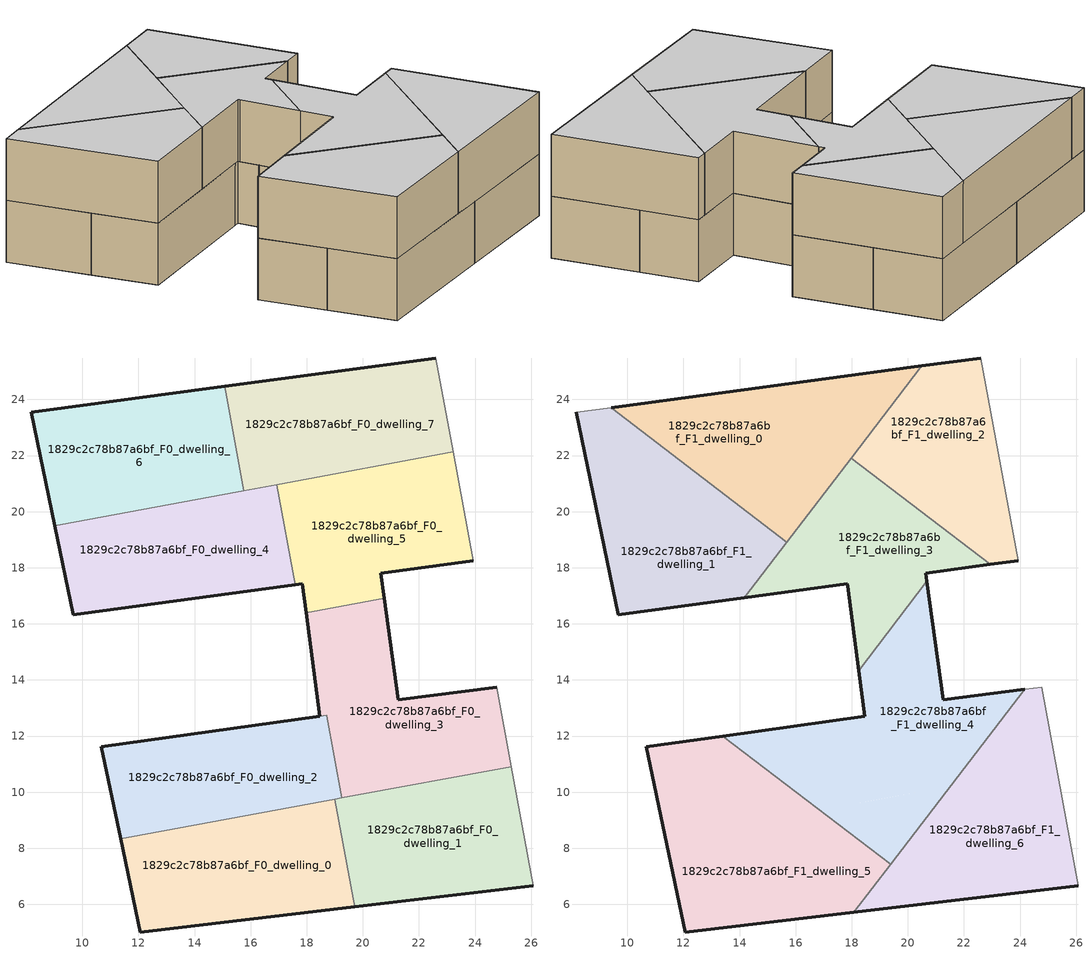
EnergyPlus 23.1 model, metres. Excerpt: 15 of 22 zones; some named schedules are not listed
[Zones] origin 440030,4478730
1829c2c78b87a6bf_F0_dwelling_0
 floor ground (EU_floor_Construction): 19.72,5.91 19.01,9.75 11.37,8.34 12.07,5.01 z0
 wall outside (EU_wall_Construction): 19.72,5.91 12.07,5.01 11.37,8.34 z0:3
 wall to 1829c2c78b87a6bf_F0_dwelling_1 (EU_wall_Construction): 19.01,9.75 19.72,5.91 z0:3
 wall to 1829c2c78b87a6bf_F0_dwelling_2 (EU_wall_Construction): 11.37,8.34 19.01,9.75 z0:3
1829c2c78b87a6bf_F0_dwelling_1
 floor ground (EU_floor_Construction): 26.07,6.66 25.29,10.91 19.01,9.75 19.72,5.91 z0
 wall outside (EU_wall_Construction): 26.07,6.66 19.72,5.91 z0:3
 wall adiabatic (EU_wall_Construction): 25.29,10.91 26.07,6.66 z0:3
 wall to 1829c2c78b87a6bf_F0_dwelling_3 (EU_wall_Construction): 19.25,9.8 25.29,10.91 z0:3
 wall to 1829c2c78b87a6bf_F0_dwelling_2 (EU_wall_Construction): 19.01,9.75 19.25,9.8 z0:3
1829c2c78b87a6bf_F0_dwelling_2
 floor ground (EU_floor_Construction): 19.25,9.8 18.71,12.74 10.68,11.62 11.37,8.34 z0
 wall outside (EU_wall_Construction): 11.37,8.34 10.68,11.62 18.46,12.7 z0:3
 wall to 1829c2c78b87a6bf_F0_dwelling_3 (EU_wall_Construction): 18.46,12.7 18.71,12.74 / 18.71,12.73 19.25,9.8 z0:3; 18.71,12.73,3 18.71,12.74,0 18.71,12.73,0
1829c2c78b87a6bf_F0_dwelling_3
 floor ground (EU_floor_Construction): 25.29,10.91 24.77,13.75 21.26,13.3 20.76,16.91 17.97,16.39 18.46,12.7 18.71,12.74 19.25,9.8 z0
 wall outside (EU_wall_Construction): 18.46,12.7 17.97,16.39 / 20.76,16.91 21.26,13.3 24.77,13.75 z0:3
 wall to 1829c2c78b87a6bf_F0_dwelling_5 (EU_wall_Construction): 17.97,16.39 20.76,16.91 z0:3
 wall adiabatic (EU_wall_Construction): 24.77,13.75 25.29,10.91 z0:3
 ceiling adiabatic (EU_roof_Construction): 24.77,13.75 25.29,10.91 19.25,9.8 21.52,10.22 24.16,13.67 21.26,13.3 z3
1829c2c78b87a6bf_F0_dwelling_4
 floor ground (EU_floor_Construction): 17.59,17.4 16.93,20.97 9.02,19.5 9.68,16.32 z0
 wall outside (EU_wall_Construction): 17.59,17.4 9.68,16.32 9.02,19.5 z0:3
 wall to 1829c2c78b87a6bf_F0_dwelling_5 (EU_wall_Construction): 16.93,20.97 17.59,17.4 z0:3
 wall to 1829c2c78b87a6bf_F0_dwelling_6 (EU_wall_Construction): 9.02,19.5 15.76,20.75 z0:3
 wall to 1829c2c78b87a6bf_F0_dwelling_7 (EU_wall_Construction): 15.76,20.75 16.93,20.97 z0:3
1829c2c78b87a6bf_F0_dwelling_5
 floor ground (EU_floor_Construction): 23.93,18.25 23.22,22.13 16.93,20.97 17.59,17.4 17.84,17.43 17.97,16.39 20.76,16.91 20.64,17.81 z0
 wall outside (EU_wall_Construction): 23.93,18.25 20.64,17.81 20.76,16.91 / 17.97,16.39 17.84,17.43 17.59,17.4 z0:3
 wall adiabatic (EU_wall_Construction): 23.22,22.13 23.93,18.25 z0:3
 wall to 1829c2c78b87a6bf_F0_dwelling_7 (EU_wall_Construction): 16.93,20.97 23.22,22.13 z0:3
1829c2c78b87a6bf_F0_dwelling_6
 floor ground (EU_floor_Construction): 15.76,20.75 15.07,24.47 8.19,23.54 9.02,19.5 z0
 wall outside (EU_wall_Construction): 9.02,19.5 8.19,23.54 15.07,24.47 z0:3
 wall to 1829c2c78b87a6bf_F0_dwelling_7 (EU_wall_Construction): 15.07,24.47 15.76,20.75 z0:3
1829c2c78b87a6bf_F0_dwelling_7
 floor ground (EU_floor_Construction): 23.22,22.13 22.6,25.48 15.07,24.47 15.76,20.75 z0
 wall outside (EU_wall_Construction): 15.07,24.47 22.6,25.48 z0:3
 wall adiabatic (EU_wall_Construction): 22.6,25.48 23.22,22.13 z0:3
1829c2c78b87a6bf_F1_dwelling_0
 floor to 1829c2c78b87a6bf_F0_dwelling_6 (EU_floor_Construction): 15.76,20.75 15.07,24.47 9.43,23.71 13.78,20.38 z3
 floor to 1829c2c78b87a6bf_F0_dwelling_7 (EU_floor_Construction): 17.31,21.04 20.49,25.19 15.07,24.47 15.76,20.75 z3
 floor to 1829c2c78b87a6bf_F0_dwelling_5 (EU_floor_Construction): 17,20.62 17.31,21.04 16.93,20.97 z3
 floor to 1829c2c78b87a6bf_F0_dwelling_4 (EU_floor_Construction): 15.69,18.92 17,20.62 16.93,20.97 13.78,20.38 z3
 wall outside (EU_wall_Construction): 9.43,23.71 20.49,25.2 z3:6
 wall to 1829c2c78b87a6bf_F1_dwelling_1 (EU_wall_Construction): 15.69,18.92 9.43,23.71 z3:6
 wall to 1829c2c78b87a6bf_F1_dwelling_2 (EU_wall_Construction): 20.49,25.2 17.98,21.91 z3:6
 wall to 1829c2c78b87a6bf_F1_dwelling_3 (EU_wall_Construction): 17.98,21.91 15.69,18.92 z3:6
 ceiling to 1829c2c78b87a6bf_F2_dwelling_0 (EU_floor_Construction): 20.49,25.2 15.69,18.92 9.43,23.71 z6
1829c2c78b87a6bf_F1_dwelling_1
 floor to 1829c2c78b87a6bf_F0_dwelling_4 (EU_floor_Construction): 14.17,16.93 15.69,18.92 13.78,20.38 9.02,19.5 9.68,16.32 z3
 floor to 1829c2c78b87a6bf_F0_dwelling_6 (EU_floor_Construction): 13.78,20.38 9.43,23.71 8.19,23.54 9.02,19.5 z3
 wall outside (EU_wall_Construction): 14.17,16.93 9.68,16.32 8.19,23.54 z3:6
 wall adiabatic (EU_wall_Construction): 8.19,23.54 9.43,23.71 z3:6
 wall to 1829c2c78b87a6bf_F1_dwelling_3 (EU_wall_Construction): 15.69,18.92 14.17,16.93 z3:6
 ceiling to 1829c2c78b87a6bf_F2_dwelling_1 (EU_floor_Construction): 15.69,18.92 14.17,16.93 9.68,16.32 8.19,23.54 9.43,23.71 z6
1829c2c78b87a6bf_F1_dwelling_2
 floor to 1829c2c78b87a6bf_F0_dwelling_7 (EU_floor_Construction): 23.22,22.13 22.6,25.48 20.49,25.19 17.98,21.91 18.77,21.31 z3
 floor to 1829c2c78b87a6bf_F0_dwelling_5 (EU_floor_Construction): 23.93,18.25 23.22,22.13 18.77,21.31 22.94,18.12 z3
 wall outside (EU_wall_Construction): 23.93,18.25 22.94,18.12 / 20.49,25.2 22.6,25.48 z3:6
 wall adiabatic (EU_wall_Construction): 22.6,25.48 23.93,18.25 z3:6
 wall to 1829c2c78b87a6bf_F1_dwelling_3 (EU_wall_Construction): 22.94,18.12 17.98,21.91 z3:6
 ceiling to 1829c2c78b87a6bf_F2_dwelling_2 (EU_floor_Construction): 22.6,25.48 23.93,18.25 22.94,18.12 17.98,21.91 20.49,25.2 z6
1829c2c78b87a6bf_F1_dwelling_3
 floor to 1829c2c78b87a6bf_F0_dwelling_5 (EU_floor_Construction): 22.94,18.12 18.77,21.31 17.31,21.04 17,20.62 17.59,17.4 17.84,17.43 17.85,17.34 17.98,16.39 20.13,16.79 20.68,17.51 20.64,17.81 z3
 floor to 1829c2c78b87a6bf_F0_dwelling_7 (EU_floor_Construction): 18.77,21.31 17.98,21.91 17.31,21.04 z3
 floor to 1829c2c78b87a6bf_F0_dwelling_4 (EU_floor_Construction): 17.59,17.4 17,20.62 14.17,16.93 z3
 floor to 1829c2c78b87a6bf_F0_dwelling_3 (EU_floor_Construction): 18.25,14.33 20.13,16.79 17.98,16.39 z3
 wall outside (EU_wall_Construction): 22.94,18.12 20.64,17.81 20.68,17.51 / 18.25,14.33 17.85,17.34 17.84,17.43 14.17,16.93 z3:6
 wall to 1829c2c78b87a6bf_F1_dwelling_4 (EU_wall_Construction): 20.68,17.51 18.25,14.33 z3:6
 ceiling to 1829c2c78b87a6bf_F2_dwelling_3 (EU_floor_Construction): 22.94,18.12 20.64,17.81 20.68,17.51 18.25,14.33 17.85,17.34 17.84,17.43 14.17,16.93 17.98,21.91 z6
1829c2c78b87a6bf_F1_dwelling_4
 floor to 1829c2c78b87a6bf_F0_dwelling_2 (EU_floor_Construction): 19.25,9.8 18.71,12.74 13.41,12 16.86,9.35 z3
 floor to 1829c2c78b87a6bf_F0_dwelling_1 (EU_floor_Construction): 19.43,7.48 21.52,10.22 19.01,9.75 z3
 floor to 1829c2c78b87a6bf_F0_dwelling_5 (EU_floor_Construction): 20.76,16.91 20.68,17.51 20.13,16.79 z3
 floor to 1829c2c78b87a6bf_F0_dwelling_3 (EU_floor_Construction): 21.52,10.22 24.16,13.67 21.26,13.3 20.76,16.91 20.13,16.79 18.25,14.33 18.46,12.7 18.71,12.74 19.25,9.8 z3
 floor to 1829c2c78b87a6bf_F0_dwelling_0 (EU_floor_Construction): 19.38,7.42 19.43,7.48 19.01,9.75 16.86,9.35 z3
 wall outside (EU_wall_Construction): 20.68,17.51 21.26,13.3 24.16,13.67 / 13.41,12 18.46,12.7 18.25,14.33 z3:6
 wall to 1829c2c78b87a6bf_F1_dwelling_5 (EU_wall_Construction): 19.38,7.42 13.41,12 z3:6
 wall to 1829c2c78b87a6bf_F1_dwelling_6 (EU_wall_Construction): 24.16,13.67 19.38,7.42 z3:6
 ceiling to 1829c2c78b87a6bf_F2_dwelling_4 (EU_floor_Construction): 20.68,17.51 21.26,13.3 24.16,13.67 19.38,7.42 13.41,12 18.46,12.7 18.25,14.33 z6
1829c2c78b87a6bf_F1_dwelling_5
 floor to 1829c2c78b87a6bf_F0_dwelling_0 (EU_floor_Construction): 18.08,5.72 19.38,7.42 16.86,9.35 11.37,8.34 12.07,5.01 z3
 floor to 1829c2c78b87a6bf_F0_dwelling_2 (EU_floor_Construction): 16.86,9.35 13.41,12 10.68,11.62 11.37,8.34 z3
 wall outside (EU_wall_Construction): 18.08,5.72 12.07,5.01 10.68,11.62 13.41,12 z3:6
 wall to 1829c2c78b87a6bf_F1_dwelling_6 (EU_wall_Construction): 19.38,7.42 18.08,5.72 z3:6
 ceiling to 1829c2c78b87a6bf_F2_dwelling_5 (EU_floor_Construction): 19.38,7.42 18.08,5.72 12.07,5.01 10.68,11.62 13.41,12 z6
1829c2c78b87a6bf_F1_dwelling_6
 floor to 1829c2c78b87a6bf_F0_dwelling_1 (EU_floor_Construction): 26.07,6.66 25.29,10.91 21.52,10.22 19.43,7.48 19.72,5.91 z3
 floor adiabatic (EU_floor_Construction): 25.29,10.91 24.77,13.75 24.16,13.67 21.52,10.22 z3
 floor to 1829c2c78b87a6bf_F0_dwelling_0 (EU_floor_Construction): 19.72,5.91 19.43,7.48 19.38,7.42 18.08,5.72 z3
 wall outside (EU_wall_Construction): 26.07,6.66 18.08,5.72 z3:6
 wall adiabatic (EU_wall_Construction): 24.16,13.67 24.77,13.75 26.07,6.66 z3:6
 ceiling to 1829c2c78b87a6bf_F2_dwelling_6 (EU_floor_Construction): 24.77,13.75 26.07,6.66 18.08,5.72 24.16,13.67 z6
[Building]
EU S2 Campaign: North Axis=0; Terrain=City; Solar Distribution=FullExterior
[Site:Location]
Madrid: Latitude=40.5; Longitude=-3.5; Time Zone=1; Elevation=609
[SizingPeriod:WeatherFileDays]
AnnualSizingPeriod: Begin Month=1; Begin Day of Month=1; End Month=12; End Day of Month=31; Day of Week for Start Day=Monday; Use Weather File Daylight Saving Period=No; Use Weather File Rain and Snow Indicators=No
[MATERIAL]
EU_InternalMass_Material: Roughness=MediumRough; Thickness=0.1; Conductivity=1; Density=1800; Specific Heat=900; Thermal Absorptance=0.9; Solar Absorptance=0.7; Visible Absorptance=0.7
[MATERIAL:NOMASS] Roughness=MediumRough; Thermal Absorptance=0.9; Solar Absorptance=0.7; Visible Absorptance=0.7
Name | Thermal Resistance
EU_wall_NoMass | 0.419739
EU_roof_NoMass | 0.352165
EU_floor_NoMass | 0.608284
[CONSTRUCTION]
EU_wall_Construction: EU_wall_NoMass
EU_roof_Construction: EU_roof_NoMass
EU_floor_Construction: EU_floor_NoMass
EU_InternalMass_Construction: EU_InternalMass_Material
[ZONE] Type=1; Multiplier=1; Ceiling Height=autocalculate; Floor Area=autocalculate; Part of Total Floor Area=Yes
Name | Volume
1829c2c78b87a6bf_F0_dwelling_0 | 84.5764
1829c2c78b87a6bf_F1_dwelling_0 | 93.4171
1829c2c78b87a6bf_F0_dwelling_1 | 78.8558
1829c2c78b87a6bf_F1_dwelling_1 | 93.3882
1829c2c78b87a6bf_F0_dwelling_2 | 76.6322
1829c2c78b87a6bf_F1_dwelling_2 | 73.1646
1829c2c78b87a6bf_F0_dwelling_3 | 86.822
1829c2c78b87a6bf_F1_dwelling_3 | 73.1466
1829c2c78b87a6bf_F0_dwelling_4 | 82.5623
1829c2c78b87a6bf_F1_dwelling_4; 1829c2c78b87a6bf_F1_dwelling_5 | 113.639
1829c2c78b87a6bf_F0_dwelling_5 | 80.8857
1829c2c78b87a6bf_F0_dwelling_6 | 81.7266
1829c2c78b87a6bf_F1_dwelling_6 | 93.3849
1829c2c78b87a6bf_F0_dwelling_7 | 81.7405
[INTERNALMASS] Construction=EU_InternalMass_Construction
Name | Zone or ZoneList | Surface Area
1829c2c78b87a6bf_F0_dwelling_0_EU_InternalMass | 1829c2c78b87a6bf_F0_dwelling_0 | 28.1922
1829c2c78b87a6bf_F0_dwelling_1_EU_InternalMass | 1829c2c78b87a6bf_F0_dwelling_1 | 26.2852
1829c2c78b87a6bf_F0_dwelling_2_EU_InternalMass | 1829c2c78b87a6bf_F0_dwelling_2 | 25.5436
1829c2c78b87a6bf_F0_dwelling_3_EU_InternalMass | 1829c2c78b87a6bf_F0_dwelling_3 | 28.9406
1829c2c78b87a6bf_F0_dwelling_4_EU_InternalMass | 1829c2c78b87a6bf_F0_dwelling_4 | 27.5207
1829c2c78b87a6bf_F0_dwelling_5_EU_InternalMass | 1829c2c78b87a6bf_F0_dwelling_5 | 26.962
1829c2c78b87a6bf_F0_dwelling_6_EU_InternalMass | 1829c2c78b87a6bf_F0_dwelling_6 | 27.2424
1829c2c78b87a6bf_F0_dwelling_7_EU_InternalMass | 1829c2c78b87a6bf_F0_dwelling_7 | 27.2467
1829c2c78b87a6bf_F1_dwelling_0_EU_InternalMass | 1829c2c78b87a6bf_F1_dwelling_0 | 31.1395
1829c2c78b87a6bf_F1_dwelling_1_EU_InternalMass | 1829c2c78b87a6bf_F1_dwelling_1 | 31.1299
1829c2c78b87a6bf_F1_dwelling_2_EU_InternalMass | 1829c2c78b87a6bf_F1_dwelling_2 | 24.3881
1829c2c78b87a6bf_F1_dwelling_3_EU_InternalMass | 1829c2c78b87a6bf_F1_dwelling_3 | 24.3822
1829c2c78b87a6bf_F1_dwelling_4_EU_InternalMass | 1829c2c78b87a6bf_F1_dwelling_4 | 37.8799
1829c2c78b87a6bf_F1_dwelling_5_EU_InternalMass | 1829c2c78b87a6bf_F1_dwelling_5 | 37.8813
1829c2c78b87a6bf_F1_dwelling_6_EU_InternalMass | 1829c2c78b87a6bf_F1_dwelling_6 | 31.1283
[OTHEREQUIPMENT] Fuel Type=Electricity; Design Level Calculation Method=Watts/Area; Power per Zone Floor Area=1; Fraction Latent=0; Fraction Radiant=0; Fraction Lost=0; Carbon Dioxide Generation Rate=0; EndUse Subcategory=EU_Step8_InternalGains
Name | Zone or ZoneList or Space or SpaceList | Schedule
EU_Step8_InternalGain_1829c2c78b87a6bf_F0_dwelling_0_f000 | 1829c2c78b87a6bf_F0_dwelling_0 | EU_Step8_GainSchedule_1829c2c78b87a6bf_F0_dwelling_0_f000
EU_Step8_InternalGain_1829c2c78b87a6bf_F0_dwelling_1_f000 | 1829c2c78b87a6bf_F0_dwelling_1 | EU_Step8_GainSchedule_1829c2c78b87a6bf_F0_dwelling_1_f000
EU_Step8_InternalGain_1829c2c78b87a6bf_F0_dwelling_2_f000 | 1829c2c78b87a6bf_F0_dwelling_2 | EU_Step8_GainSchedule_1829c2c78b87a6bf_F0_dwelling_2_f000
EU_Step8_InternalGain_1829c2c78b87a6bf_F0_dwelling_3_f000 | 1829c2c78b87a6bf_F0_dwelling_3 | EU_Step8_GainSchedule_1829c2c78b87a6bf_F0_dwelling_3_f000
EU_Step8_InternalGain_1829c2c78b87a6bf_F0_dwelling_4_f000 | 1829c2c78b87a6bf_F0_dwelling_4 | EU_Step8_GainSchedule_1829c2c78b87a6bf_F0_dwelling_4_f000
EU_Step8_InternalGain_1829c2c78b87a6bf_F0_dwelling_5_f000 | 1829c2c78b87a6bf_F0_dwelling_5 | EU_Step8_GainSchedule_1829c2c78b87a6bf_F0_dwelling_5_f000
EU_Step8_InternalGain_1829c2c78b87a6bf_F0_dwelling_6_f000 | 1829c2c78b87a6bf_F0_dwelling_6 | EU_Step8_GainSchedule_1829c2c78b87a6bf_F0_dwelling_6_f000
EU_Step8_InternalGain_1829c2c78b87a6bf_F0_dwelling_7_f000 | 1829c2c78b87a6bf_F0_dwelling_7 | EU_Step8_GainSchedule_1829c2c78b87a6bf_F0_dwelling_7_f000
EU_Step8_InternalGain_1829c2c78b87a6bf_F1_dwelling_0_f000 | 1829c2c78b87a6bf_F1_dwelling_0 | EU_Step8_GainSchedule_1829c2c78b87a6bf_F1_dwelling_0_f000
EU_Step8_InternalGain_1829c2c78b87a6bf_F1_dwelling_1_f000 | 1829c2c78b87a6bf_F1_dwelling_1 | EU_Step8_GainSchedule_1829c2c78b87a6bf_F1_dwelling_1_f000
EU_Step8_InternalGain_1829c2c78b87a6bf_F1_dwelling_2_f000 | 1829c2c78b87a6bf_F1_dwelling_2 | EU_Step8_GainSchedule_1829c2c78b87a6bf_F1_dwelling_2_f000
EU_Step8_InternalGain_1829c2c78b87a6bf_F1_dwelling_3_f000 | 1829c2c78b87a6bf_F1_dwelling_3 | EU_Step8_GainSchedule_1829c2c78b87a6bf_F1_dwelling_3_f000
EU_Step8_InternalGain_1829c2c78b87a6bf_F1_dwelling_4_f000 | 1829c2c78b87a6bf_F1_dwelling_4 | EU_Step8_GainSchedule_1829c2c78b87a6bf_F1_dwelling_4_f000
EU_Step8_InternalGain_1829c2c78b87a6bf_F1_dwelling_5_f000 | 1829c2c78b87a6bf_F1_dwelling_5 | EU_Step8_GainSchedule_1829c2c78b87a6bf_F1_dwelling_5_f000
EU_Step8_InternalGain_1829c2c78b87a6bf_F1_dwelling_6_f000 | 1829c2c78b87a6bf_F1_dwelling_6 | EU_Step8_GainSchedule_1829c2c78b87a6bf_F1_dwelling_6_f000
[ZONEVENTILATION:DESIGNFLOWRATE] Schedule=EU_AlwaysOn; Design Flow Rate Calculation Method=AirChanges/Hour; Air Changes per Hour=0.703302; Ventilation Type=Natural; Fan Pressure Rise=0; Fan Total Efficiency=1; Constant Term Coefficient=1; Temperature Term Coefficient=0; Velocity Term Coefficient=0; Velocity Squared Term Coefficient=0; Minimum Indoor Temperature=-100; Maximum Indoor Temperature=100; Delta Temperature=-100; Minimum Outdoor Temperature=-100; Maximum Outdoor Temperature=100; Maximum Wind Speed=40
Name | Zone or ZoneList or Space or SpaceList
EU_ConstantAir_1829c2c78b87a6bf_F0_dwelling_0 | 1829c2c78b87a6bf_F0_dwelling_0
EU_ConstantAir_1829c2c78b87a6bf_F0_dwelling_1 | 1829c2c78b87a6bf_F0_dwelling_1
EU_ConstantAir_1829c2c78b87a6bf_F0_dwelling_2 | 1829c2c78b87a6bf_F0_dwelling_2
EU_ConstantAir_1829c2c78b87a6bf_F0_dwelling_3 | 1829c2c78b87a6bf_F0_dwelling_3
EU_ConstantAir_1829c2c78b87a6bf_F0_dwelling_4 | 1829c2c78b87a6bf_F0_dwelling_4
EU_ConstantAir_1829c2c78b87a6bf_F0_dwelling_5 | 1829c2c78b87a6bf_F0_dwelling_5
EU_ConstantAir_1829c2c78b87a6bf_F0_dwelling_6 | 1829c2c78b87a6bf_F0_dwelling_6
EU_ConstantAir_1829c2c78b87a6bf_F0_dwelling_7 | 1829c2c78b87a6bf_F0_dwelling_7
EU_ConstantAir_1829c2c78b87a6bf_F1_dwelling_0 | 1829c2c78b87a6bf_F1_dwelling_0
EU_ConstantAir_1829c2c78b87a6bf_F1_dwelling_1 | 1829c2c78b87a6bf_F1_dwelling_1
EU_ConstantAir_1829c2c78b87a6bf_F1_dwelling_2 | 1829c2c78b87a6bf_F1_dwelling_2
EU_ConstantAir_1829c2c78b87a6bf_F1_dwelling_3 | 1829c2c78b87a6bf_F1_dwelling_3
EU_ConstantAir_1829c2c78b87a6bf_F1_dwelling_4 | 1829c2c78b87a6bf_F1_dwelling_4
EU_ConstantAir_1829c2c78b87a6bf_F1_dwelling_5 | 1829c2c78b87a6bf_F1_dwelling_5
EU_ConstantAir_1829c2c78b87a6bf_F1_dwelling_6 | 1829c2c78b87a6bf_F1_dwelling_6
[HVACTEMPLATE:THERMOSTAT] Constant Heating Setpoint=20; Constant Cooling Setpoint=50
EU_HeatOnly_1829c2c78b87a6bf_F0_dwelling_0; EU_HeatOnly_1829c2c78b87a6bf_F0_dwelling_1; EU_HeatOnly_1829c2c78b87a6bf_F0_dwelling_2; EU_HeatOnly_1829c2c78b87a6bf_F0_dwelling_3; EU_HeatOnly_1829c2c78b87a6bf_F0_dwelling_4; EU_HeatOnly_1829c2c78b87a6bf_F0_dwelling_5; EU_HeatOnly_1829c2c78b87a6bf_F0_dwelling_6; EU_HeatOnly_1829c2c78b87a6bf_F0_dwelling_7; EU_HeatOnly_1829c2c78b87a6bf_F1_dwelling_0; EU_HeatOnly_1829c2c78b87a6bf_F1_dwelling_1; EU_HeatOnly_1829c2c78b87a6bf_F1_dwelling_2; EU_HeatOnly_1829c2c78b87a6bf_F1_dwelling_3; EU_HeatOnly_1829c2c78b87a6bf_F1_dwelling_4; EU_HeatOnly_1829c2c78b87a6bf_F1_dwelling_5; EU_HeatOnly_1829c2c78b87a6bf_F1_dwelling_6; EU_HeatOnly_1829c2c78b87a6bf_F2_dwelling_0; EU_HeatOnly_1829c2c78b87a6bf_F2_dwelling_1; EU_HeatOnly_1829c2c78b87a6bf_F2_dwelling_2; EU_HeatOnly_1829c2c78b87a6bf_F2_dwelling_3; EU_HeatOnly_1829c2c78b87a6bf_F2_dwelling_4; EU_HeatOnly_1829c2c78b87a6bf_F2_dwelling_5; EU_HeatOnly_1829c2c78b87a6bf_F2_dwelling_6
